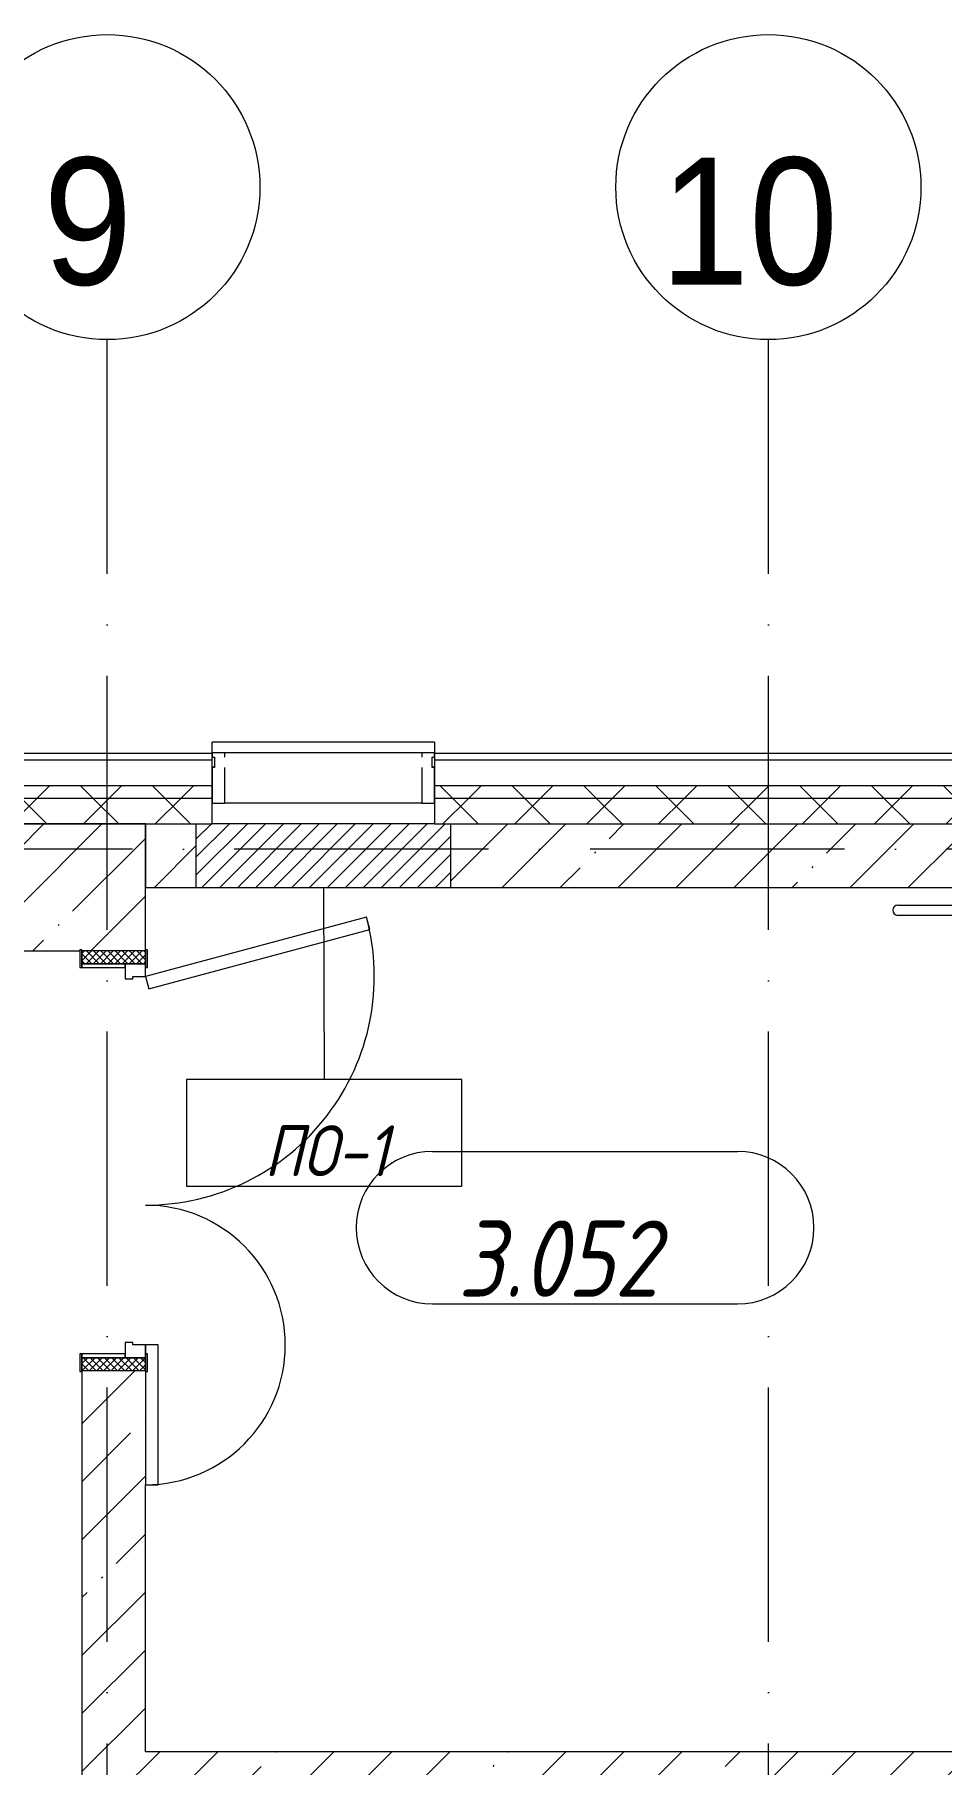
# Model space of a CAD drawing. Header units: millimetres. Extents: x -6467 to 106027, y -7090 to 195095.
# Drawn here: x 14273 to 17840, y 146645 to 153450 of the extents above; entities that cross this region are included whole.
import ezdxf

# ---------------------------------------------------------------- set-up
doc = ezdxf.new("R2010")
doc.units = ezdxf.units.MM
doc.linetypes.add('50_200_ШТРИХ_1Т_ш5_п1_п1_', pattern=[1400, 1000, -200, 0, -200])
for name, color, linetype, lineweight, true_color in [('A-AREA-IDEN-1', 7, 'Continuous', 9, 0xaaaaaa), ('A-FLOR-PATT-2', 7, 'Continuous', 5, 0x11d7be), ('Оси-1', 7, 'Continuous', 20, 0xaaaaaa), ('Оси-2', 7, 'Continuous', 9, 0xaaaaaa), ('Оси-3', 7, '50_200_ШТРИХ_1Т_ш5_п1_п1_', 9, 0xaaaaaa)]:
    doc.layers.add(name, color=color, linetype=linetype, lineweight=lineweight, true_color=true_color)
for name, color, linetype, lineweight in [('A-DOOR', 7, 'Continuous', 9), ('A-DOOR-2', 7, 'Continuous', 5), ('A-DOOR-FRAM', 7, 'Continuous', 9), ('A-DOOR-FRAM-2', 7, 'Continuous', 5), ('A-FLOR', 7, 'Continuous', 9), ('A-FLOR-IDEN', 7, 'Continuous', 9), ('A-GLAZ', 7, 'Continuous', 5), ('A-GLAZ-CWMG', 7, 'Continuous', 9), ('A-GLAZ-CWMG-1', 7, 'Continuous', 20), ('A-WALL', 7, 'Continuous', 5), ('A-WALL-FNSH-1', 7, 'Continuous', 5), ('S-COLS-1', 7, 'Continuous', 5), ('Ограждение', 7, 'Continuous', 9)]:
    doc.layers.add(name, color=color, linetype=linetype, lineweight=lineweight)
doc.styles.add('Arial', font='arial.ttf', dxfattribs={"width": 0.9, "height": 500})
doc.styles.add('GOST Common_I', font='', dxfattribs={"width": 0.9, "height": 200})
doc.styles.add('ISOCPEUR_I_1', font='isocpeui.ttf', dxfattribs={"width": 0.85, "height": 2.5})
doc.styles.get('GOST Common_I').set_extended_font_data('GOST Common', italic=True)
pattern_1 = [(45, (109.45, 102614.03), (-228.0985, 228.0985), []), (45, (337.55, 102614.03), (-228.0985, 228.0985), [403.225, -80.645, 6.706, -73.939])]
pattern_2 = [(45, (109.45, 102614.03), (-141.42136, 141.42136), []), (135, (109.45, 102614.03), (-141.42136, -141.42136), [])]

# ---------------------------------------------------------------- blocks, each defined once
blk = doc.blocks.new('110_Дверь_СКБ_2Ст_Внутренняя1 - СОШ_Д-01_Дв_1650_1350_x2100h_Лестничная клетка _из коридора_ EIS60-25235740-АИ_План этажа Радиаторы_3')
at = {"layer": 'A-DOOR-2'}
h = blk.add_hatch(dxfattribs=at)
h.set_pattern_fill('FP_115', color=256, style=0, pattern_type=2)
h.set_pattern_definition([(135, (1501.41, 189.685), (-14.14214, -14.14214), []), (225, (1501.41, 189.685), (14.14214, -14.14214), [])])
h.paths.add_polyline_path([(837.5, 125), (787.5, 125), (787.5, -125), (837.5, -125)])
at = {"layer": 'A-DOOR-FRAM-2'}
h = blk.add_hatch(dxfattribs=at)
h.set_pattern_fill('FP_116', color=256, style=0, pattern_type=2)
h.set_pattern_definition([(45, (-621.384, 189.685), (-14.1421, 14.1421), []), (135, (-621.384, 189.685), (-14.1421, -14.1421), [])])
h.paths.add_polyline_path([(-762.5, 125), (-812.5, 125), (-812.5, -125), (-762.5, -125)])
at = {"layer": 'A-DOOR'}
for p, q in [((-897.1, 1007.3), (-945.4, 994.3)), ((-945.4, 994.3), (-712.5, 125)), ((-664.2, 137.9), (-897.1, 1007.3)), ((-712.5, 125), (-664.2, 137.9)), ((1287.5, 175), (737.5, 175)), ((737.5, 175), (737.5, 125)), ((1287.5, 125), (1287.5, 175)), ((737.5, 125), (1287.5, 125))]:
    blk.add_line(p, q, dxfattribs=at)
at = {"layer": 'A-DOOR-2'}
for centre, radius, end in [((-712.5, 125), 900, 105), ((737.5, 125), 550, 180)]:
    blk.add_arc(centre, radius, 0, end, dxfattribs=at)
at = {"layer": 'A-DOOR-FRAM'}
for p, q in [((-747.5, 133), (-817.5, 133)), ((-817.5, 133), (-817.5, 125)), ((-817.5, 125), (-747.5, 125)), ((-762.5, 125), (-812.5, 125)), ((-812.5, 125), (-812.5, -125)), ((-712.5, 125), (-762.5, 125)), ((-762.5, 125), (-762.5, 45)), ((-762.5, -125), (-762.5, 125)), ((-747.5, 125), (-762.5, 125)), ((-762.5, 125), (-762.5, 124)), ((-762.5, 124), (-747.5, 124)), ((-747.5, 125), (-747.5, 133)), ((-747.5, 124), (-747.5, 125)), ((-712.5, 75), (-712.5, 125)), ((-702.5, 75), (-712.5, 75)), ((-702.5, 45), (-702.5, 75)), ((737.5, 75), (727.5, 75)), ((727.5, 75), (727.5, 45)), ((737.5, 125), (737.5, 75)), ((787.5, 125), (737.5, 125)), ((842.5, 133), (772.5, 133)), ((772.5, 133), (772.5, 125)), ((787.5, 125), (772.5, 125)), ((772.5, 125), (772.5, 124)), ((772.5, 125), (842.5, 125)), ((772.5, 124), (787.5, 124)), ((787.5, 45), (787.5, 125)), ((837.5, 125), (787.5, 125)), ((787.5, 125), (787.5, -125)), ((787.5, 124), (787.5, 125)), ((837.5, -125), (837.5, 125)), ((842.5, 125), (842.5, 133)), ((-762.5, 45), (-702.5, 45)), ((-747.5, 45), (-762.5, 45)), ((-762.5, 45), (-762.5, -125)), ((-747.5, -125), (-747.5, 45)), ((727.5, 45), (787.5, 45)), ((787.5, 45), (772.5, 45)), ((772.5, 45), (772.5, -125)), ((787.5, -125), (787.5, 45)), ((-747.5, -125), (-817.5, -125)), ((-817.5, -125), (-817.5, -133)), ((-817.5, -133), (-747.5, -133)), ((-812.5, -125), (-762.5, -125)), ((-762.5, -125), (-747.5, -125)), ((-747.5, -133), (-747.5, -125)), ((772.5, -125), (787.5, -125)), ((842.5, -125), (772.5, -125)), ((772.5, -125), (772.5, -133)), ((772.5, -133), (842.5, -133)), ((787.5, -125), (837.5, -125)), ((842.5, -133), (842.5, -125))]:
    blk.add_line(p, q, dxfattribs=at)
blk = doc.blocks.new('О_Элемент поручня_Пристенный_Двухуровневый_Труба_ГОСТ 87321 - О_Элемент поручня_Пристенный_Двухуровневый_Труба_ГОСТ 8732-78 2-V127-АИ_План этажа Радиаторы_3')
at = {"layer": 'Ограждение'}
for p, q in [((-4640, 0), (280, 0)), ((280, -40), (-4640, -40))]:
    blk.add_line(p, q, dxfattribs=at)
for centre, start, end in [((-4640, -20), 90, 270), ((280, -20), 270, 90)]:
    blk.add_arc(centre, 20, start, end, dxfattribs=at)
blk = doc.blocks.new('Прямоугольный импост - Импост структурный с накладкой - 180мм-22512552-АИ_План этажа Радиаторы_3')
at = {"layer": 'A-GLAZ-CWMG-1'}
for p, q in [((-50, 40), (-50, 180)), ((-50, 180), (0, 180)), ((0, 180), (0, 40)), ((-50, -17), (-50, 0)), ((-10, 40), (-10, 0)), ((0, 40), (-10, 40)), ((-10, 0), (0, 0)), ((0, 0), (0, -17)), ((0, -17), (-50, -17))]:
    blk.add_line(p, q, dxfattribs=at)
blk = doc.blocks.new('Прямоугольный импост - Импост структурный с накладкой - 180мм-22512539-АИ_План этажа Радиаторы_3')
at = {"layer": 'A-GLAZ-CWMG'}
for p, q in [((15687, 48010), (14912, 48010)), ((15687, 47813), (14912, 47813))]:
    blk.add_line(p, q, dxfattribs=at)
blk = doc.blocks.new('Прямоугольный импост - Импост структурный с накладкой - 180мм-22512541-АИ_План этажа Радиаторы_3')
at = {"layer": 'A-GLAZ-CWMG-1'}
for p, q in [((-25, 40), (-25, 180)), ((-25, 180), (25, 180)), ((25, 180), (25, 40)), ((-25, -17), (-25, 0)), ((15, 40), (15, 0)), ((25, 40), (15, 40)), ((15, 0), (25, 0)), ((25, 0), (25, -17)), ((25, -17), (-25, -17))]:
    blk.add_line(p, q, dxfattribs=at)
blk = doc.blocks.new('Прямоугольный импост - Импост структурный с накладкой - 180мм-22512563-АИ_План этажа Радиаторы_3')
at = {"layer": 'A-GLAZ-CWMG-1'}
for p, q in [((0, 180), (-50, 180)), ((-50, 180), (-50, 40)), ((0, 40), (0, 180)), ((-50, 0), (-50, -17)), ((-10, 0), (-10, 40)), ((-10, 40), (0, 40)), ((0, 0), (-10, 0)), ((0, -17), (0, 0)), ((-50, -17), (0, -17))]:
    blk.add_line(p, q, dxfattribs=at)
blk = doc.blocks.new('Отлив_СКБ - Отлив витража-25810885-АИ_План этажа Радиаторы_3')
at = {"layer": 'A-GLAZ'}
for p, q in [((0, 57), (0, 100)), ((875, 100), (0, 100)), ((875, 100), (875, 57)), ((0, 2), (10, 2)), ((865, 2), (875, 2))]:
    blk.add_line(p, q, dxfattribs=at)
blk = doc.blocks.new('Ось сетки - Круг_Ø6_00__ISO-2_5_0_9K_-17386508-АИ_План этажа Радиаторы_3')
at = {"layer": 'Оси-1'}
blk.add_circle((0, 0), 3, dxfattribs=at)
blk = doc.blocks.new('AAR_СКБ_Марка_помещения_1_5 ммп - Номер-27962133-АИ_План этажа Радиаторы_3')
at = {"layer": 'A-AREA-IDEN-1'}
for p, q in [((-2.987, 3), (3.013, 3)), ((-2.987, 0), (3.013, 0))]:
    blk.add_line(p, q, dxfattribs=at)
for centre, start, end in [((-2.987, 1.5), 90, 270), ((3.013, 1.5), 270, 90)]:
    blk.add_arc(centre, 1.5, start, end, dxfattribs=at)
blk = doc.blocks.new('AAR_СКБ_Марка_Перекрытия_1 мм - Марка пола-27961726-АИ_План этажа Радиаторы_3')
at = {"layer": 'A-FLOR-IDEN'}
for p, q in [((2.723, 2.101), (-2.69, 2.101)), ((-2.69, 2.101), (-2.69, 0)), ((2.723, 0), (2.723, 2.101)), ((-2.69, 0), (2.723, 0))]:
    blk.add_line(p, q, dxfattribs=at)

msp = doc.modelspace()

# ---------------------------------------------------------------- hatches: boundary and pattern name
at = {"layer": 'A-FLOR-PATT-2'}
h = msp.add_hatch(dxfattribs=at)
h.set_pattern_fill('FP_250', color=256, style=0, pattern_type=2)
h.set_pattern_definition([(225, (15409.45, 150220.076), (35.3553, -35.3553), [])])
h.paths.add_polyline_path([(15282.1, 150095.1), (15909.4, 150095.1), (15909.4, 150345.1), (14909.4, 150345.1), (14909.4, 150095.1)])
at = {"layer": 'A-WALL'}
h = msp.add_hatch(dxfattribs=at)
h.set_pattern_fill('FP_122', color=256, style=0, pattern_type=2)
h.set_pattern_definition(pattern_2)
h.paths.add_polyline_path([(23759.4, 150445.1), (23759.4, 150495.1), (15846.4, 150495.1), (15846.4, 150445.1), (23659.4, 150445.1)])
h.paths.add_polyline_path([(13628, 150445.1), (14971.4, 150445.1), (14971.4, 150495.1), (13574.4, 150495.1), (13574.4, 150445.1)])
h.paths.add_polyline_path([(11874.4, 150445.1), (11874.4, 150495.1), (7469.4, 150495.1), (7469.4, 150445.1), (11146.7, 150445.1)])
h.paths.add_polyline_path([(5769.4, 150445.1), (5769.4, 150495.1), (-2440.6, 150495.1), (-2440.6, 150445.1), (2875.9, 150445.1)])
h = msp.add_hatch(dxfattribs=at)
h.set_pattern_fill('FP_122', color=256, style=0, pattern_type=2)
h.set_pattern_definition(pattern_2)
h.paths.add_polyline_path([(22725.8, 150345.1), (23659.4, 150345.1), (23659.4, 150445.1), (15846.4, 150445.1), (15846.4, 150345.1), (16109.2, 150345.1)])
h.paths.add_polyline_path([(14971.4, 150345.1), (14971.4, 150445.1), (13574.4, 150445.1), (13574.4, 150345.1), (14455, 150345.1)])
h.paths.add_polyline_path([(11874.4, 150345.1), (11874.4, 150445.1), (7469.4, 150445.1), (7469.4, 150345.1), (11146.7, 150345.1)])
h.paths.add_polyline_path([(5769.4, 150345.1), (5769.4, 150445.1), (-2340.6, 150445.1), (-2340.6, 150345.1), (2875.9, 150345.1)])
h = msp.add_hatch(dxfattribs=at)
h.set_pattern_fill('FP_1', color=256, style=0, pattern_type=2)
h.set_pattern_definition(pattern_1)
h.paths.add_polyline_path([(23409.4, 150095.1), (23659.4, 150095.1), (23659.4, 150345.1), (15909.4, 150345.1), (15909.4, 150095.1), (22725.8, 150095.1)])
h.paths.add_polyline_path([(14909.4, 150095.1), (14909.4, 150345.1), (14709.4, 150345.1), (14709.4, 150095.1)])
h = msp.add_hatch(dxfattribs=at)
h.set_pattern_fill('FP_1', color=256, style=0, pattern_type=2)
h.set_pattern_definition(pattern_1)
h.paths.add_polyline_path([(14459.4, 146445.1), (14709.4, 146445.1), (14709.4, 148195.1), (14459.4, 148195.1), (14459.4, 146652.6)])
h = msp.add_hatch(dxfattribs=at)
h.set_pattern_fill('FP_1', color=256, style=0, pattern_type=2)
h.set_pattern_definition(pattern_1)
h.paths.add_polyline_path([(22725.8, 146445.1), (23159.4, 146445.1), (23159.4, 146695.1), (14709.4, 146695.1), (14709.4, 146445.1), (19417.5, 146445.1)])
at = {"layer": 'S-COLS-1'}
h = msp.add_hatch(dxfattribs=at)
h.set_pattern_fill('FP_1', color=256, style=0, pattern_type=2)
h.set_pattern_definition(pattern_1)
h.paths.add_polyline_path([(14451.4, 149845.1), (14451.4, 149850.1), (14459.4, 149850.1), (14459.4, 149845.1), (14709.4, 149845.1), (14709.4, 150345.1), (14209.4, 150345.1), (14209.4, 149845.1)])

# ---------------------------------------------------------------- linework, layer by layer
at = {"layer": 'A-FLOR'}
for p, q in [((15846.4, 150345.1), (14971.4, 150345.1)), ((14909.4, 150095.1), (15909.4, 150095.1))]:
    msp.add_line(p, q, dxfattribs=at)
at = {"layer": 'A-FLOR-IDEN'}
msp.add_line((15409.4, 150095.1), (15412.8, 149339.6), dxfattribs=at)
at = {"layer": 'A-WALL'}
for p, q in [((14971.4, 150595.1), (13574.4, 150595.1)), ((23909.4, 150595.1), (15846.4, 150595.1)), ((14971.4, 150495.1), (13574.4, 150495.1)), ((23809.4, 150495.1), (15846.4, 150495.1)), ((14971.4, 150445.1), (13574.4, 150445.1)), ((23759.4, 150445.1), (15846.4, 150445.1)), ((14709.4, 150345.1), (14709.4, 150095.1)), ((14909.4, 150095.1), (14909.4, 150345.1)), ((15909.4, 150345.1), (15909.4, 150095.1)), ((14709.4, 150095.1), (14909.4, 150095.1)), ((15909.4, 150095.1), (23409.4, 150095.1)), ((14459.4, 148190.1), (14459.4, 143330.1)), ((14709.4, 146695.1), (14709.4, 147745.1)), ((23159.4, 146695.1), (14709.4, 146695.1))]:
    msp.add_line(p, q, dxfattribs=at)
at = {"layer": 'A-WALL-FNSH-1'}
for p, q in [((14971.4, 150622.1), (13574.4, 150622.1)), ((14971.4, 150345.1), (14971.4, 150622.1)), ((23936.4, 150622.1), (15846.4, 150622.1)), ((15846.4, 150622.1), (15846.4, 150345.1)), ((13574.4, 150345.1), (14971.4, 150345.1)), ((15846.4, 150345.1), (23659.4, 150345.1))]:
    msp.add_line(p, q, dxfattribs=at)
at = {"layer": 'S-COLS-1'}
for p, q in [((14709.4, 150345.1), (14209.4, 150345.1)), ((14709.4, 149850.1), (14709.4, 150345.1)), ((14209.4, 149845.1), (14451.4, 149845.1))]:
    msp.add_line(p, q, dxfattribs=at)
at = {"layer": 'Оси-3'}
for p, q in [((14559.4, 96724.3), (14559.4, 152250.1)), ((17159.4, 96724.3), (17159.4, 152250.1)), ((25859.4, 150245.1), (-5157.9, 150245.1))]:
    msp.add_line(p, q, dxfattribs=at)

# ---------------------------------------------------------------- block references
at = {"layer": 'A-AREA-IDEN-1', "xscale": 199.9999999999999, "yscale": 199.9999999999999, "zscale": 199.9999999999999}
msp.add_blockref('AAR_СКБ_Марка_помещения_1_5 ммп - Номер-27962133-АИ_План этажа Радиаторы_3', (16435.8, 148456.6), dxfattribs=at)
at = {"layer": 'A-DOOR-2', "rotation": 269.9999999999999}
msp.add_blockref('110_Дверь_СКБ_2Ст_Внутренняя1 - СОШ_Д-01_Дв_1650_1350_x2100h_Лестничная клетка _из коридора_ EIS60-25235740-АИ_План этажа Радиаторы_3', (14584.4, 149032.6), dxfattribs=at)
at = {"layer": 'A-FLOR-IDEN', "xscale": 199.9999999999999, "yscale": 199.9999999999999, "zscale": 199.9999999999999}
msp.add_blockref('AAR_СКБ_Марка_Перекрытия_1 мм - Марка пола-27961726-АИ_План этажа Радиаторы_3', (15409.4, 148919.4), dxfattribs=at)
at = {"layer": 'A-GLAZ'}
msp.add_blockref('Отлив_СКБ - Отлив витража-25810885-АИ_План этажа Радиаторы_3', (14971.4, 150567.1), dxfattribs=at)
at = {"layer": 'A-GLAZ-CWMG', "rotation": 180}
msp.add_blockref('Прямоугольный импост - Импост структурный с накладкой - 180мм-22512563-АИ_План этажа Радиаторы_3', (14971.4, 150607.1), dxfattribs=at)
at = {"layer": 'A-GLAZ-CWMG'}
msp.add_blockref('Прямоугольный импост - Импост структурный с накладкой - 180мм-22512539-АИ_План этажа Радиаторы_3', (109.4, 102614), dxfattribs=at)
at = {"layer": 'A-GLAZ-CWMG', "extrusion": (0, 0, -1), "rotation": 180}
for name, p in [('Прямоугольный импост - Импост структурный с накладкой - 180мм-22512552-АИ_План этажа Радиаторы_3', (-15846.4, 150607.1)), ('Прямоугольный импост - Импост структурный с накладкой - 180мм-22512541-АИ_План этажа Радиаторы_3', (-15821.4, 150607.1))]:
    msp.add_blockref(name, p, dxfattribs=at)
at = {"layer": 'Ограждение'}
msp.add_blockref('О_Элемент поручня_Пристенный_Двухуровневый_Труба_ГОСТ 87321 - О_Элемент поручня_Пристенный_Двухуровневый_Труба_ГОСТ 8732-78 2-V127-АИ_План этажа Радиаторы_3', (22308.4, 150025.1), dxfattribs=at)
at = {"layer": 'Оси-1', "xscale": 199.9999999999999, "yscale": 199.9999999999999, "zscale": 199.9999999999999}
for p in [(14559.4, 152850.1), (17159.4, 152850.1)]:
    msp.add_blockref('Ось сетки - Круг_Ø6_00__ISO-2_5_0_9K_-17386508-АИ_План этажа Радиаторы_3', p, dxfattribs=at)

# ---------------------------------------------------------------- texts
at = {"layer": 'A-AREA-IDEN-1', "insert": (16332.6, 148484.8), "char_height": 300, "width": 952, "attachment_point": 8, "line_spacing_factor": 1.139951, "style": 'ISOCPEUR_I_1'}
msp.add_mtext('\\pxqc,t8.46667,16.93333,25.4,33.86667,42.33333,50.8,59.26667,67.73333,76.2,84.66667,93.13333,101.6,110.06667,118.53333,127,135.46667,143.93333,152.4,160.86667,169.33333,177.8,186.26667,194.73333,203.2,211.66667,220.13333,228.6,237.06667,245.53333,254,262.46667,270.93333;{3.052}', dxfattribs=at)
at = {"layer": 'A-FLOR-IDEN', "insert": (15420.6, 149059.1), "char_height": 200, "width": 523.8, "attachment_point": 5, "line_spacing_factor": 1.022766, "style": 'GOST Common_I'}
msp.add_mtext('\\pxqc,t0.9,1.8,2.7,3.6,4.5,5.4,6.3,7.2,8.1,9,9.9,10.8,11.7,12.6,13.5,14.4,15.3,16.2,17.1,18,18.9,19.8,20.7,21.6,22.5,23.4,24.3,25.2,26.1,27,27.9,28.8;{ПО-1}', dxfattribs=at)
at = {"layer": 'Оси-2', "char_height": 500, "attachment_point": 5, "line_spacing_factor": 0.936439, "style": 'Arial'}
for s, insert, width in [('\\pxqc,t4.572,9.144,13.716,18.288,22.86,27.432,32.004,36.576,41.148,45.72,50.292,54.864,59.436,64.008,68.58,73.152,77.724,82.296,86.868,91.44,96.012,100.584,105.156,109.728,114.3,118.872,123.444,128.016,132.588,137.16,141.732,146.304;{9}', (14482.6, 152712.6), 358.2), ('\\pxqc,t4.572,9.144,13.716,18.288,22.86,27.432,32.004,36.576,41.148,45.72,50.292,54.864,59.436,64.008,68.58,73.152,77.724,82.296,86.868,91.44,96.012,100.584,105.156,109.728,114.3,118.872,123.444,128.016,132.588,137.16,141.732,146.304;{10}', (17083.5, 152712.6), 702)]:
    msp.add_mtext(s, dxfattribs=dict(at, insert=insert, width=width))

doc.saveas('drawing.dxf')
